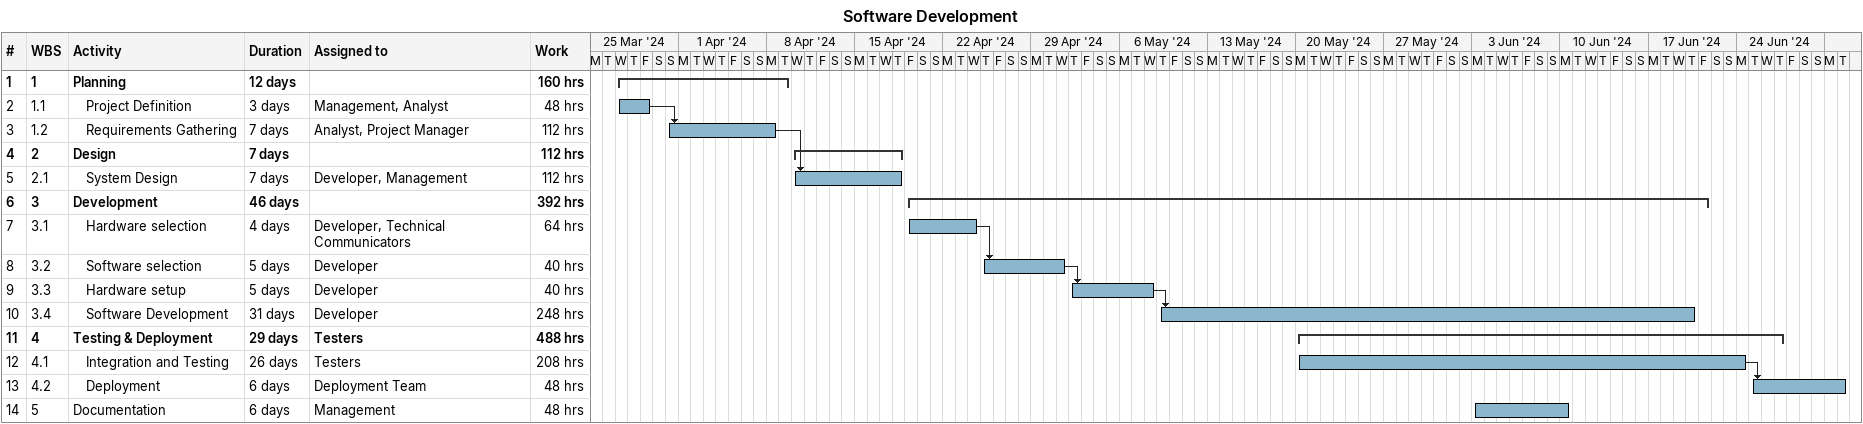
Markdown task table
Software Development

| ID | WBS | Task | Duration | Start | Finish | Predecessors | Resources | Work (h) |
|---|---|---|---|---|---|---|---|---|
| 1 | 1 | **Planning** | 12d | 2024-03-27 | 2024-04-09 |  |  | 160 |
| 2 | 1.1 | Project Definition | 3d | 2024-03-27 | 2024-03-29 |  | Management, Analyst | 48 |
| 3 | 1.2 | Requirements Gathering | 7d | 2024-03-31 | 2024-04-08 | 2 | Analyst, Project Manager | 112 |
| 4 | 2 | **Design** | 7d | 2024-04-10 | 2024-04-18 |  |  | 112 |
| 5 | 2.1 | System Design | 7d | 2024-04-10 | 2024-04-18 | 3 | Developer, Management | 112 |
| 6 | 3 | **Development** | 46d | 2024-04-19 | 2024-06-21 |  |  | 392 |
| 7 | 3.1 | Hardware selection | 4d | 2024-04-19 | 2024-04-24 |  | Developer, Technical Communicators | 64 |
| 8 | 3.2 | Software selection | 5d | 2024-04-25 | 2024-05-01 | 7 | Developer | 40 |
| 9 | 3.3 | Hardware setup | 5d | 2024-05-02 | 2024-05-08 | 8 | Developer | 40 |
| 10 | 3.4 | Software Development | 31d | 2024-05-09 | 2024-06-20 | 9 | Developer | 248 |
| 11 | 4 | **Testing & Deployment** | 29d | 2024-05-20 | 2024-06-27 |  | Testers | 488 |
| 12 | 4.1 | Integration and Testing | 26d | 2024-05-20 | 2024-06-24 |  | Testers | 208 |
| 13 | 4.2 | Deployment | 6d | 2024-06-25 | 2024-07-02 | 12 | Deployment Team | 48 |
| 14 | 5 | Documentation | 6d | 2024-06-03 | 2024-06-10 |  | Management | 48 |
